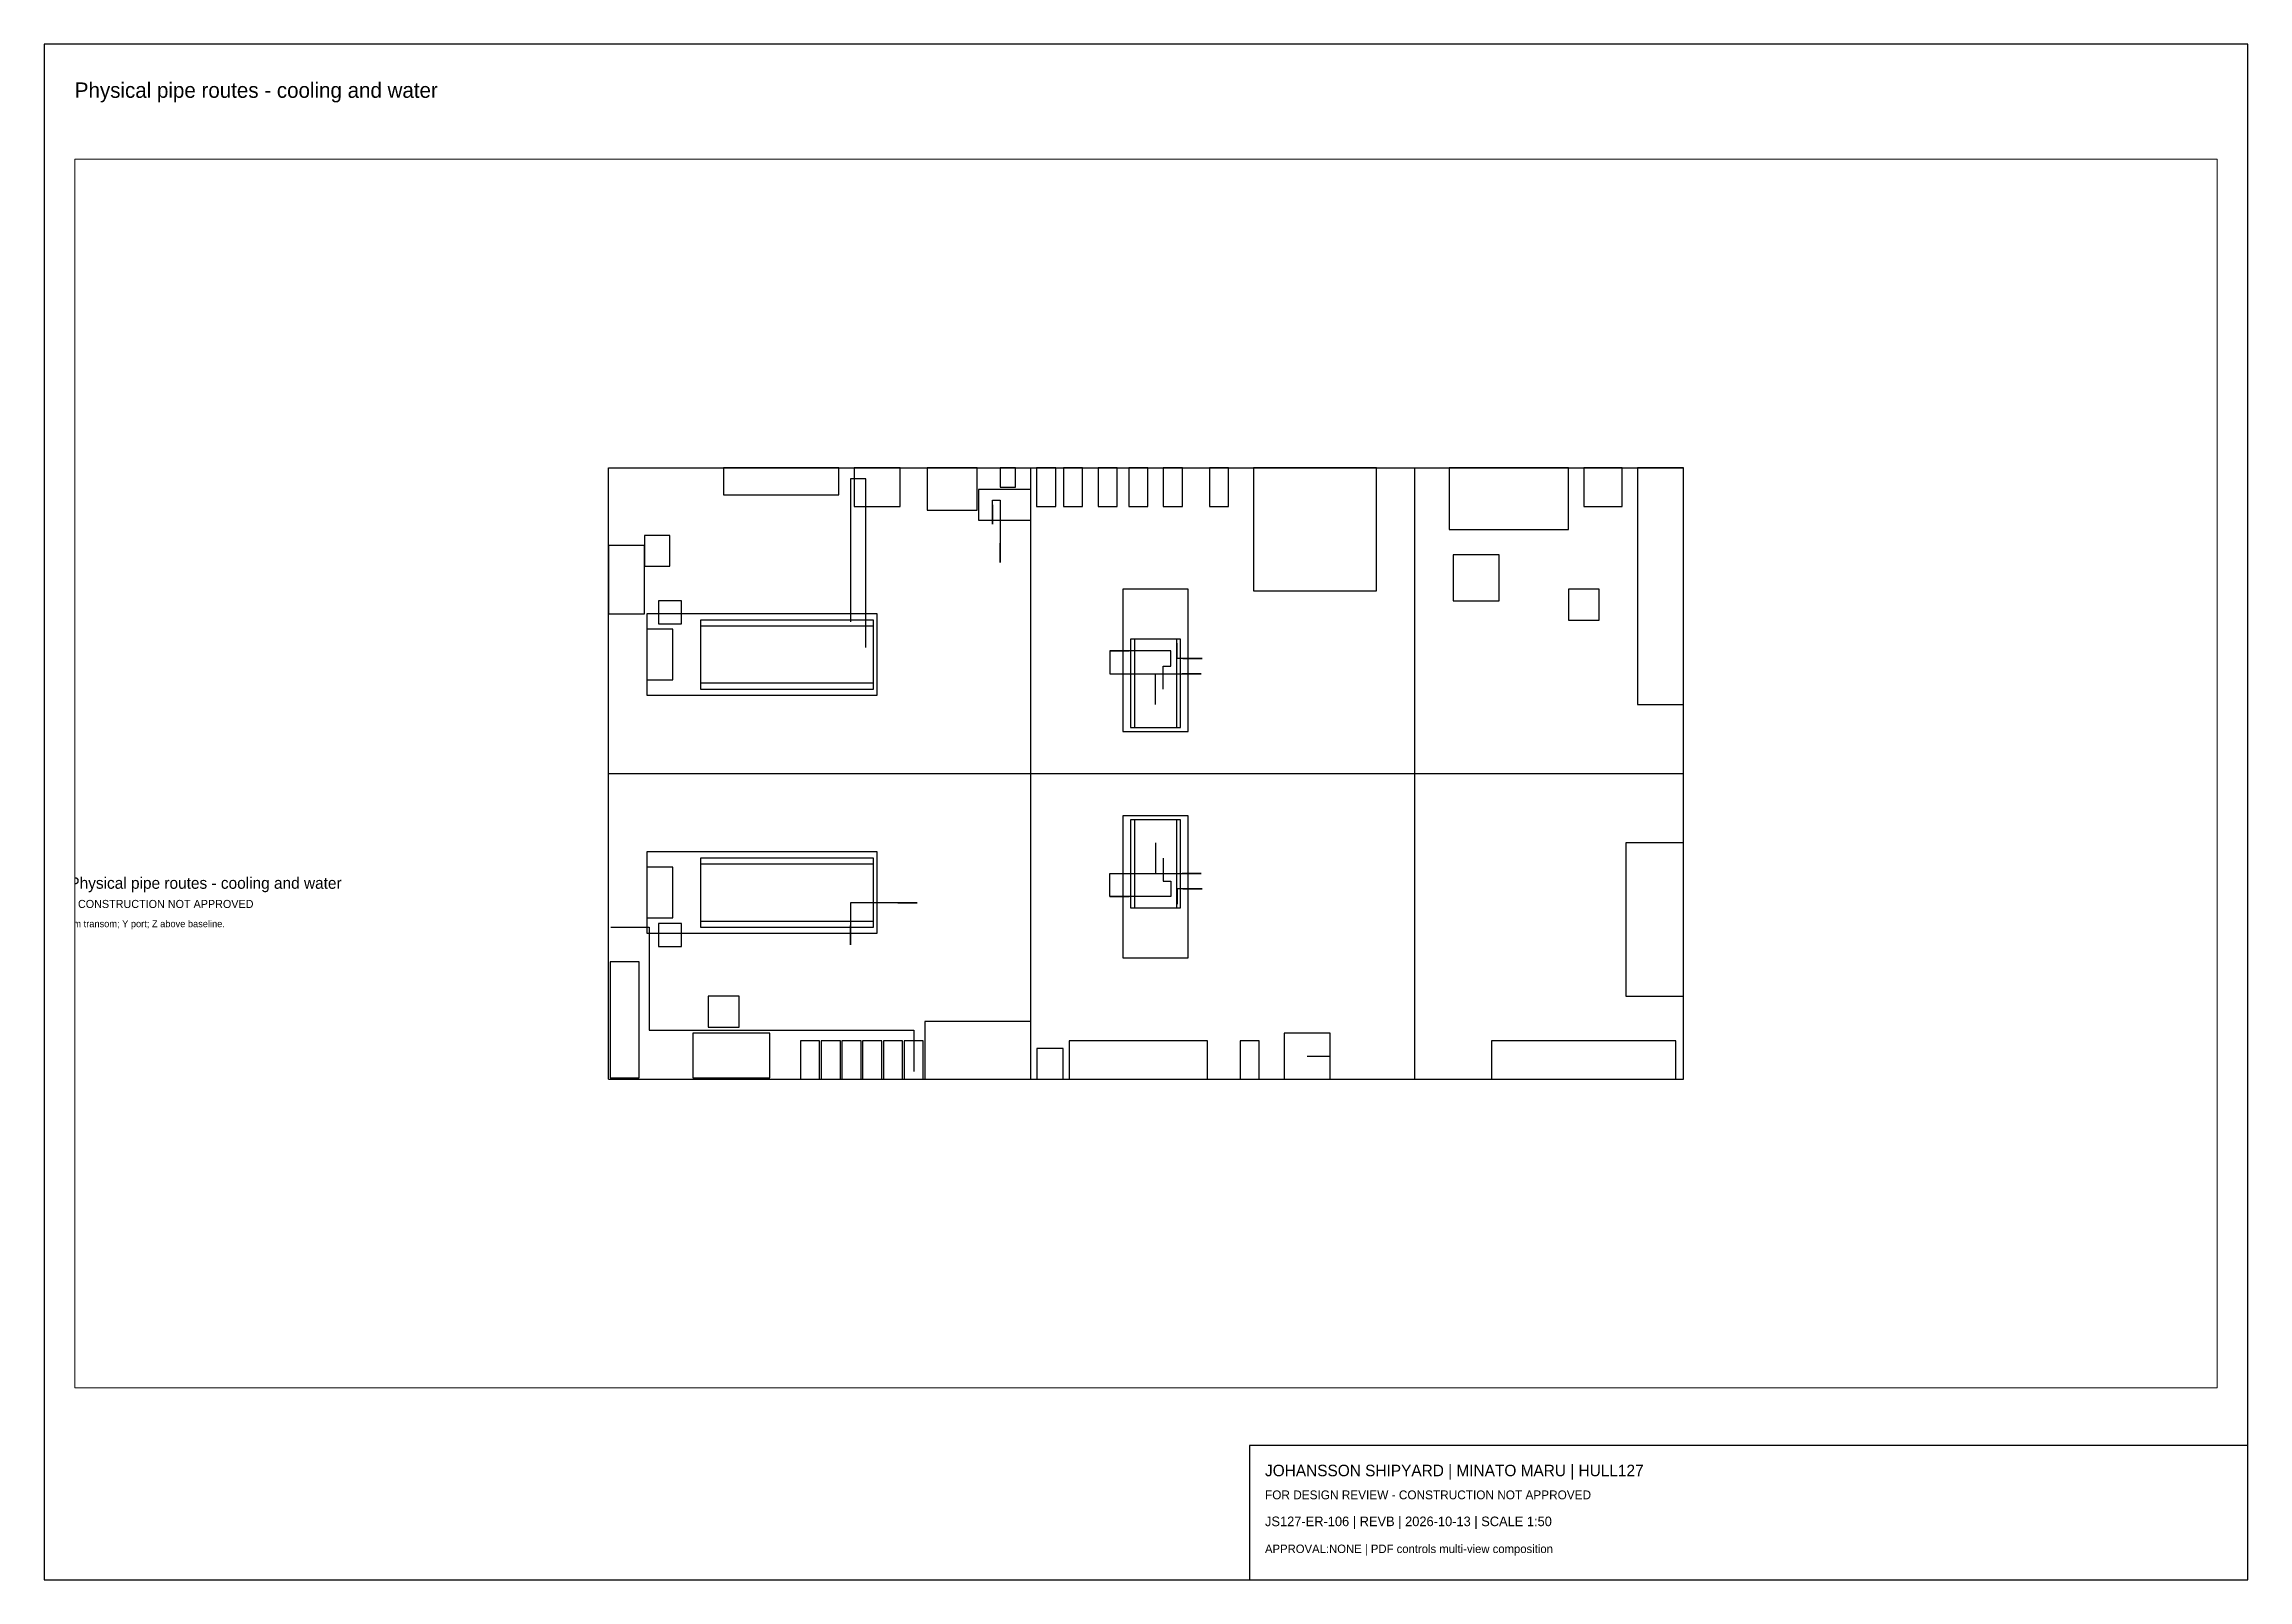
# Paper-space layout 'Layout1' of a CAD drawing. Header units: millimetres. Extents: x 10 to 584, y 10 to 410.
# The model-space entities are those that its viewports show. They can reach past a viewport. Long polylines and large blocks are cut down to what shows.
import ezdxf

# ---------------------------------------------------------------- set-up
doc = ezdxf.new("R2010")
doc.units = ezdxf.units.MM
for name, color, linetype in [('ANNOTATION', 7, 'Continuous'), ('CENTERLINE', 8, 'Continuous'), ('EQUIPMENT', 3, 'Continuous'), ('GEOMETRY', 7, 'Continuous'), ('PIPING', 4, 'Continuous')]:
    doc.layers.add(name, color=color, linetype=linetype)

msp = doc.modelspace()

# ---------------------------------------------------------------- linework, layer by layer
at = {"layer": 'CENTERLINE'}
msp.add_line((8500, 0), (22500, 0), dxfattribs=at)
at = {"layer": 'EQUIPMENT'}
for points in [[(10000, 3630), (11500, 3630), (11500, 3980), (10000, 3980)], [(11700, 3480), (12300, 3480), (12300, 3980), (11700, 3980)], [(12650, 3430), (13300, 3430), (13300, 3980), (12650, 3980)], [(13600, 3730), (13800, 3730), (13800, 3980), (13600, 3980)], [(14075, 3480), (14325, 3480), (14325, 3980), (14075, 3980)], [(14425, 3480), (14675, 3480), (14675, 3980), (14425, 3980)], [(14875, 3480), (15125, 3480), (15125, 3980), (14875, 3980)], [(15275, 3480), (15525, 3480), (15525, 3980), (15275, 3980)], [(15725, 3480), (15975, 3480), (15975, 3980), (15725, 3980)], [(16325, 3480), (16575, 3480), (16575, 3980), (16325, 3980)], [(16900, 2380), (18500, 2380), (18500, 3980), (16900, 3980)], [(19450, 3180), (21000, 3180), (21000, 3980), (19450, 3980)], [(21200, 3480), (21700, 3480), (21700, 3980), (21200, 3980)], [(21900, 900), (22500, 900), (22500, 3980), (21900, 3980)], [(13320, 3300), (14000, 3300), (14000, 3700), (13320, 3700)], [(8500, 2080), (8970, 2080), (8970, 2970), (8500, 2970)], [(8970, 2700), (9300, 2700), (9300, 3100), (8970, 3100)], [(19500, 2250), (20100, 2250), (20100, 2850), (19500, 2850)], [(15200, 550), (16050, 550), (16050, 2400), (15200, 2400)], [(21000, 2000), (21400, 2000), (21400, 2400), (21000, 2400)], [(9000, 1020), (12000, 1020), (12000, 2080), (9000, 2080)], [(9150, 1950), (9450, 1950), (9450, 2250), (9150, 2250)], [(9000, 1220), (9340, 1220), (9340, 1880), (9000, 1880)], [(9700, 1100), (11950, 1100), (11950, 2000), (9700, 2000)], [(9700, 1180), (11950, 1180), (11950, 1920), (9700, 1920)], [(15300, 600), (15950, 600), (15950, 1750), (15300, 1750)], [(15350, 600), (15900, 600), (15900, 1750), (15350, 1750)], [(15200, -2400), (16050, -2400), (16050, -550), (15200, -550)], [(15300, -1750), (15950, -1750), (15950, -600), (15300, -600)], [(15350, -1750), (15900, -1750), (15900, -600), (15350, -600)], [(9000, -2080), (12000, -2080), (12000, -1020), (9000, -1020)], [(9700, -2000), (11950, -2000), (11950, -1100), (9700, -1100)], [(21750, -2900), (22500, -2900), (22500, -900), (21750, -900)], [(9000, -1880), (9340, -1880), (9340, -1220), (9000, -1220)], [(9700, -1920), (11950, -1920), (11950, -1180), (9700, -1180)], [(9150, -2250), (9450, -2250), (9450, -1950), (9150, -1950)], [(8520, -3960), (8900, -3960), (8900, -2450), (8520, -2450)], [(9800, -3300), (10200, -3300), (10200, -2900), (9800, -2900)], [(9600, -3960), (10600, -3960), (10600, -3380), (9600, -3380)], [(12620, -3980), (14000, -3980), (14000, -3230), (12620, -3230)], [(17300, -3980), (17900, -3980), (17900, -3380), (17300, -3380)], [(11000, -3980), (11250, -3980), (11250, -3480), (11000, -3480)], [(11270, -3980), (11520, -3980), (11520, -3480), (11270, -3480)], [(11540, -3980), (11790, -3980), (11790, -3480), (11540, -3480)], [(11810, -3980), (12060, -3980), (12060, -3480), (11810, -3480)], [(12080, -3980), (12330, -3980), (12330, -3480), (12080, -3480)], [(12350, -3980), (12600, -3980), (12600, -3480), (12350, -3480)], [(14080, -3980), (14420, -3980), (14420, -3580), (14080, -3580)], [(14500, -3980), (16300, -3980), (16300, -3480), (14500, -3480)], [(16725, -3980), (16975, -3980), (16975, -3480), (16725, -3480)], [(20000, -3980), (22400, -3980), (22400, -3480), (20000, -3480)]]:
    msp.add_lwpolyline(points, close=True, dxfattribs=at)
at = {"layer": 'GEOMETRY'}
for p, q in [((8500, 3980), (14000, 3980)), ((8500, -3980), (8500, 3980)), ((14000, 3980), (19000, 3980)), ((14000, -3980), (14000, 3980)), ((19000, 3980), (22500, 3980)), ((19000, -3980), (19000, 3980)), ((22500, -3980), (22500, 3980)), ((8500, -3980), (14000, -3980)), ((14000, -3980), (19000, -3980)), ((19000, -3980), (22500, -3980))]:
    msp.add_line(p, q, dxfattribs=at)
at = {"layer": 'PIPING'}
for p, q in [((11850, 3840), (11650, 3840)), ((11650, 3840), (11650, 2228)), ((11850, 1640), (11850, 3840)), ((13500, 3250), (13500, 3560)), ((13500, 3560), (13600, 3560)), ((13500, 3500), (13500, 3250)), ((13600, 3560), (13600, 2750)), ((13500, 3250), (13500, 3250)), ((13600, 2750), (13600, 3000)), ((13600, 2750), (13600, 2750)), ((11650, 2228), (11650, 2228)), ((11650, 2228), (11650, 1978)), ((11850, 1640), (11850, 1640)), ((11850, 1640), (11850, 1640)), ((15825, 1600), (15030, 1600)), ((15030, 1600), (15030, 1600)), ((15030, 1600), (15280, 1600)), ((15280, 1600), (15030, 1600)), ((15030, 1600), (15030, 1600)), ((15030, 1600), (15030, 1300)), ((15825, 1400), (15825, 1600)), ((15905, 1500), (15905, 1700)), ((15905, 1700), (15905, 1700)), ((15905, 1700), (15905, 1700)), ((16230, 1500), (15905, 1500)), ((15980, 1500), (16230, 1500)), ((16230, 1500), (16230, 1500)), ((15030, 1300), (16220, 1300)), ((15625, 900), (15625, 1300)), ((15625, 1300), (16220, 1300)), ((15725, 1100), (15725, 1400)), ((15725, 1400), (15825, 1400)), ((15825, 1400), (15825, 1400)), ((15825, 1400), (15825, 1400)), ((15825, 1400), (15825, 1400)), ((16220, 1300), (15970, 1300)), ((16220, 1300), (15970, 1300)), ((16220, 1300), (16220, 1300)), ((16220, 1300), (16220, 1300)), ((15625, 900), (15625, 900)), ((15625, 900), (15625, 900)), ((15725, 1100), (15725, 1100)), ((15725, 1100), (15725, 1100)), ((15625, -900), (15625, -900)), ((15625, -900), (15625, -900)), ((15625, -900), (15625, -1300)), ((15725, -1100), (15725, -1100)), ((15725, -1100), (15725, -1100)), ((15725, -1100), (15725, -1400)), ((15030, -1600), (15030, -1300)), ((15030, -1300), (16220, -1300)), ((15625, -1300), (16220, -1300)), ((15725, -1400), (15825, -1400)), ((15825, -1400), (15825, -1400)), ((15825, -1400), (15825, -1400)), ((15825, -1400), (15825, -1400)), ((15825, -1400), (15825, -1600)), ((16220, -1300), (15970, -1300)), ((16220, -1300), (15970, -1300)), ((16220, -1300), (16220, -1300)), ((16220, -1300), (16220, -1300)), ((12520, -1685), (11650, -1685)), ((11650, -1685), (11650, -2228)), ((12270, -1685), (12520, -1685)), ((12520, -1685), (12520, -1685)), ((15825, -1600), (15030, -1600)), ((15030, -1600), (15030, -1600)), ((15030, -1600), (15280, -1600)), ((15280, -1600), (15030, -1600)), ((15030, -1600), (15030, -1600)), ((16230, -1500), (15905, -1500)), ((15905, -1500), (15905, -1700)), ((15905, -1700), (15905, -1700)), ((15905, -1700), (15905, -1700)), ((15980, -1500), (16230, -1500)), ((16230, -1500), (16230, -1500)), ((8530, -2000), (9030, -2000)), ((9030, -2000), (9030, -2000)), ((9030, -2000), (9030, -3340)), ((11650, -2228), (11650, -1978)), ((11650, -2228), (11650, -2228)), ((9030, -3340), (12475, -3340)), ((12475, -3340), (12475, -3880)), ((17600, -3680), (17600, -3680)), ((17600, -3680), (17600, -3680)), ((17600, -3680), (17900, -3680)), ((17900, -3680), (17900, -3680)), ((12475, -3880), (12475, -3880)), ((12475, -3880), (12475, -3880))]:
    msp.add_line(p, q, dxfattribs=at)

# ---------------------------------------------------------------- texts
at = {"layer": 'ANNOTATION'}
for s, height, p in [('JS127-ER-106 | Physical pipe routes - cooling and water', 150, (0, -1500)), ('FOR DESIGN REVIEW - CONSTRUCTION NOT APPROVED', 105, (0, -1750)), ('CAD units mm. X forward from transom; Y port; Z above baseline.', 90, (0, -2000))]:
    msp.add_text(s, height=height, dxfattribs=at).set_placement(p)

psp = doc.layouts.get("Layout1")

# ---------------------------------------------------------------- linework, layer by layer
for points in [[(10, 10), (584, 10), (584, 410), (10, 410)], [(324, 10), (584, 10), (584, 45), (324, 45)]]:
    psp.add_lwpolyline(points, close=True)

# ---------------------------------------------------------------- texts
for s, height, p in [('Physical pipe routes - cooling and water', 4, (18, 396)), ('JOHANSSON SHIPYARD | MINATO MARU | HULL127', 3, (328, 37)), ('FOR DESIGN REVIEW - CONSTRUCTION NOT APPROVED', 2.3, (328, 31)), ('JS127-ER-106 | REVB | 2026-10-13 | SCALE 1:50', 2.5, (328, 24)), ('APPROVAL:NONE | PDF controls multi-view composition', 2.2, (328, 17))]:
    psp.add_text(s, height=height).set_placement(p)

# ---------------------------------------------------------------- viewports
at = {"layer": 'VIEWPORTS'}
psp.add_viewport(center=(297, 220), size=(558, 320), view_center_point=(15500, 0), view_height=16000, dxfattribs=at)

doc.saveas('drawing.dxf')
